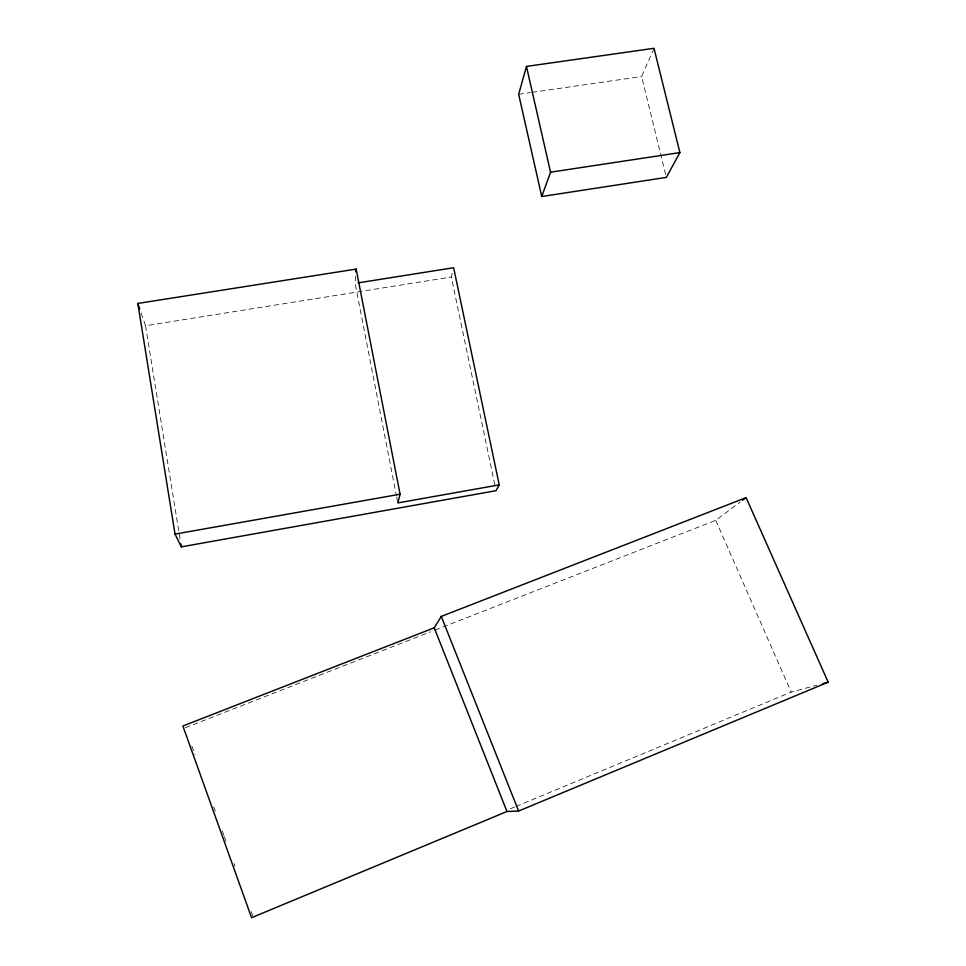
<?xml version="1.0" encoding="UTF-8"?>
<svg xmlns="http://www.w3.org/2000/svg" width="966" height="966" viewBox="0 0 966 966"><rect width="100%" height="100%" fill="white"/><g stroke="black" fill="none" stroke-linecap="round" stroke-linejoin="round"><path stroke-width="0.72" stroke-dasharray="4.83 3.62" d="M355.633 276.216L355.114 283.352L396.386 495.558M494.797 484.799L451.327 277.025L452.643 271.712M665.646 174.46L641.617 76.519L653.994 48.3M434.929 630.134L715.746 520.324L740.258 501.982M510.434 808.771L514.6 807.033M515.989 806.453L791.202 692.079L816.801 685.22M185.327 727.724L430.715 631.776M141.121 312.972L145.528 325.747L451.327 277.025M518.67 94.282L530.527 92.567M532.012 92.35L641.617 76.519M715.746 520.324L791.202 692.079M191.92 746.114L194.963 754.603M213.727 806.936L215.249 811.174M222.349 830.977L223.871 835.228M224.378 836.641L226.406 842.304M234.001 863.519L235.016 866.345M251.245 911.614L252.766 915.853M396.676 497.031L397.533 501.451M145.528 325.747L180.364 540.912"/><path stroke-width="1.45" d="M355.947 271.941L356.152 269.091L137.824 303.445L175.027 534.101L181.33 546.853L496.029 490.692L499.217 484.884L453.646 267.727L358.048 282.881M356.152 269.091L400.081 494.218L397.823 502.924L499.217 484.884M526.458 66.425L518.67 94.282L541.733 196.521L666.359 177.382L679.895 152.592L653.994 48.3L526.458 66.425L550.548 172.202L541.733 196.521M434.229 627.803L441.269 616.417L746.102 497.623L828.176 682.177L518.621 811.029L506.969 811.512L251.558 917.7L182.888 726.009L434.229 627.803L506.969 811.512M742.6 500.243L744.931 498.492M822.489 683.699L828.176 682.177M175.027 534.101L400.081 494.218M550.548 172.202L679.895 152.592M441.269 616.417L518.621 811.029M137.824 303.445L139.708 308.891M180.847 543.882L181.33 546.853"/></g></svg>
